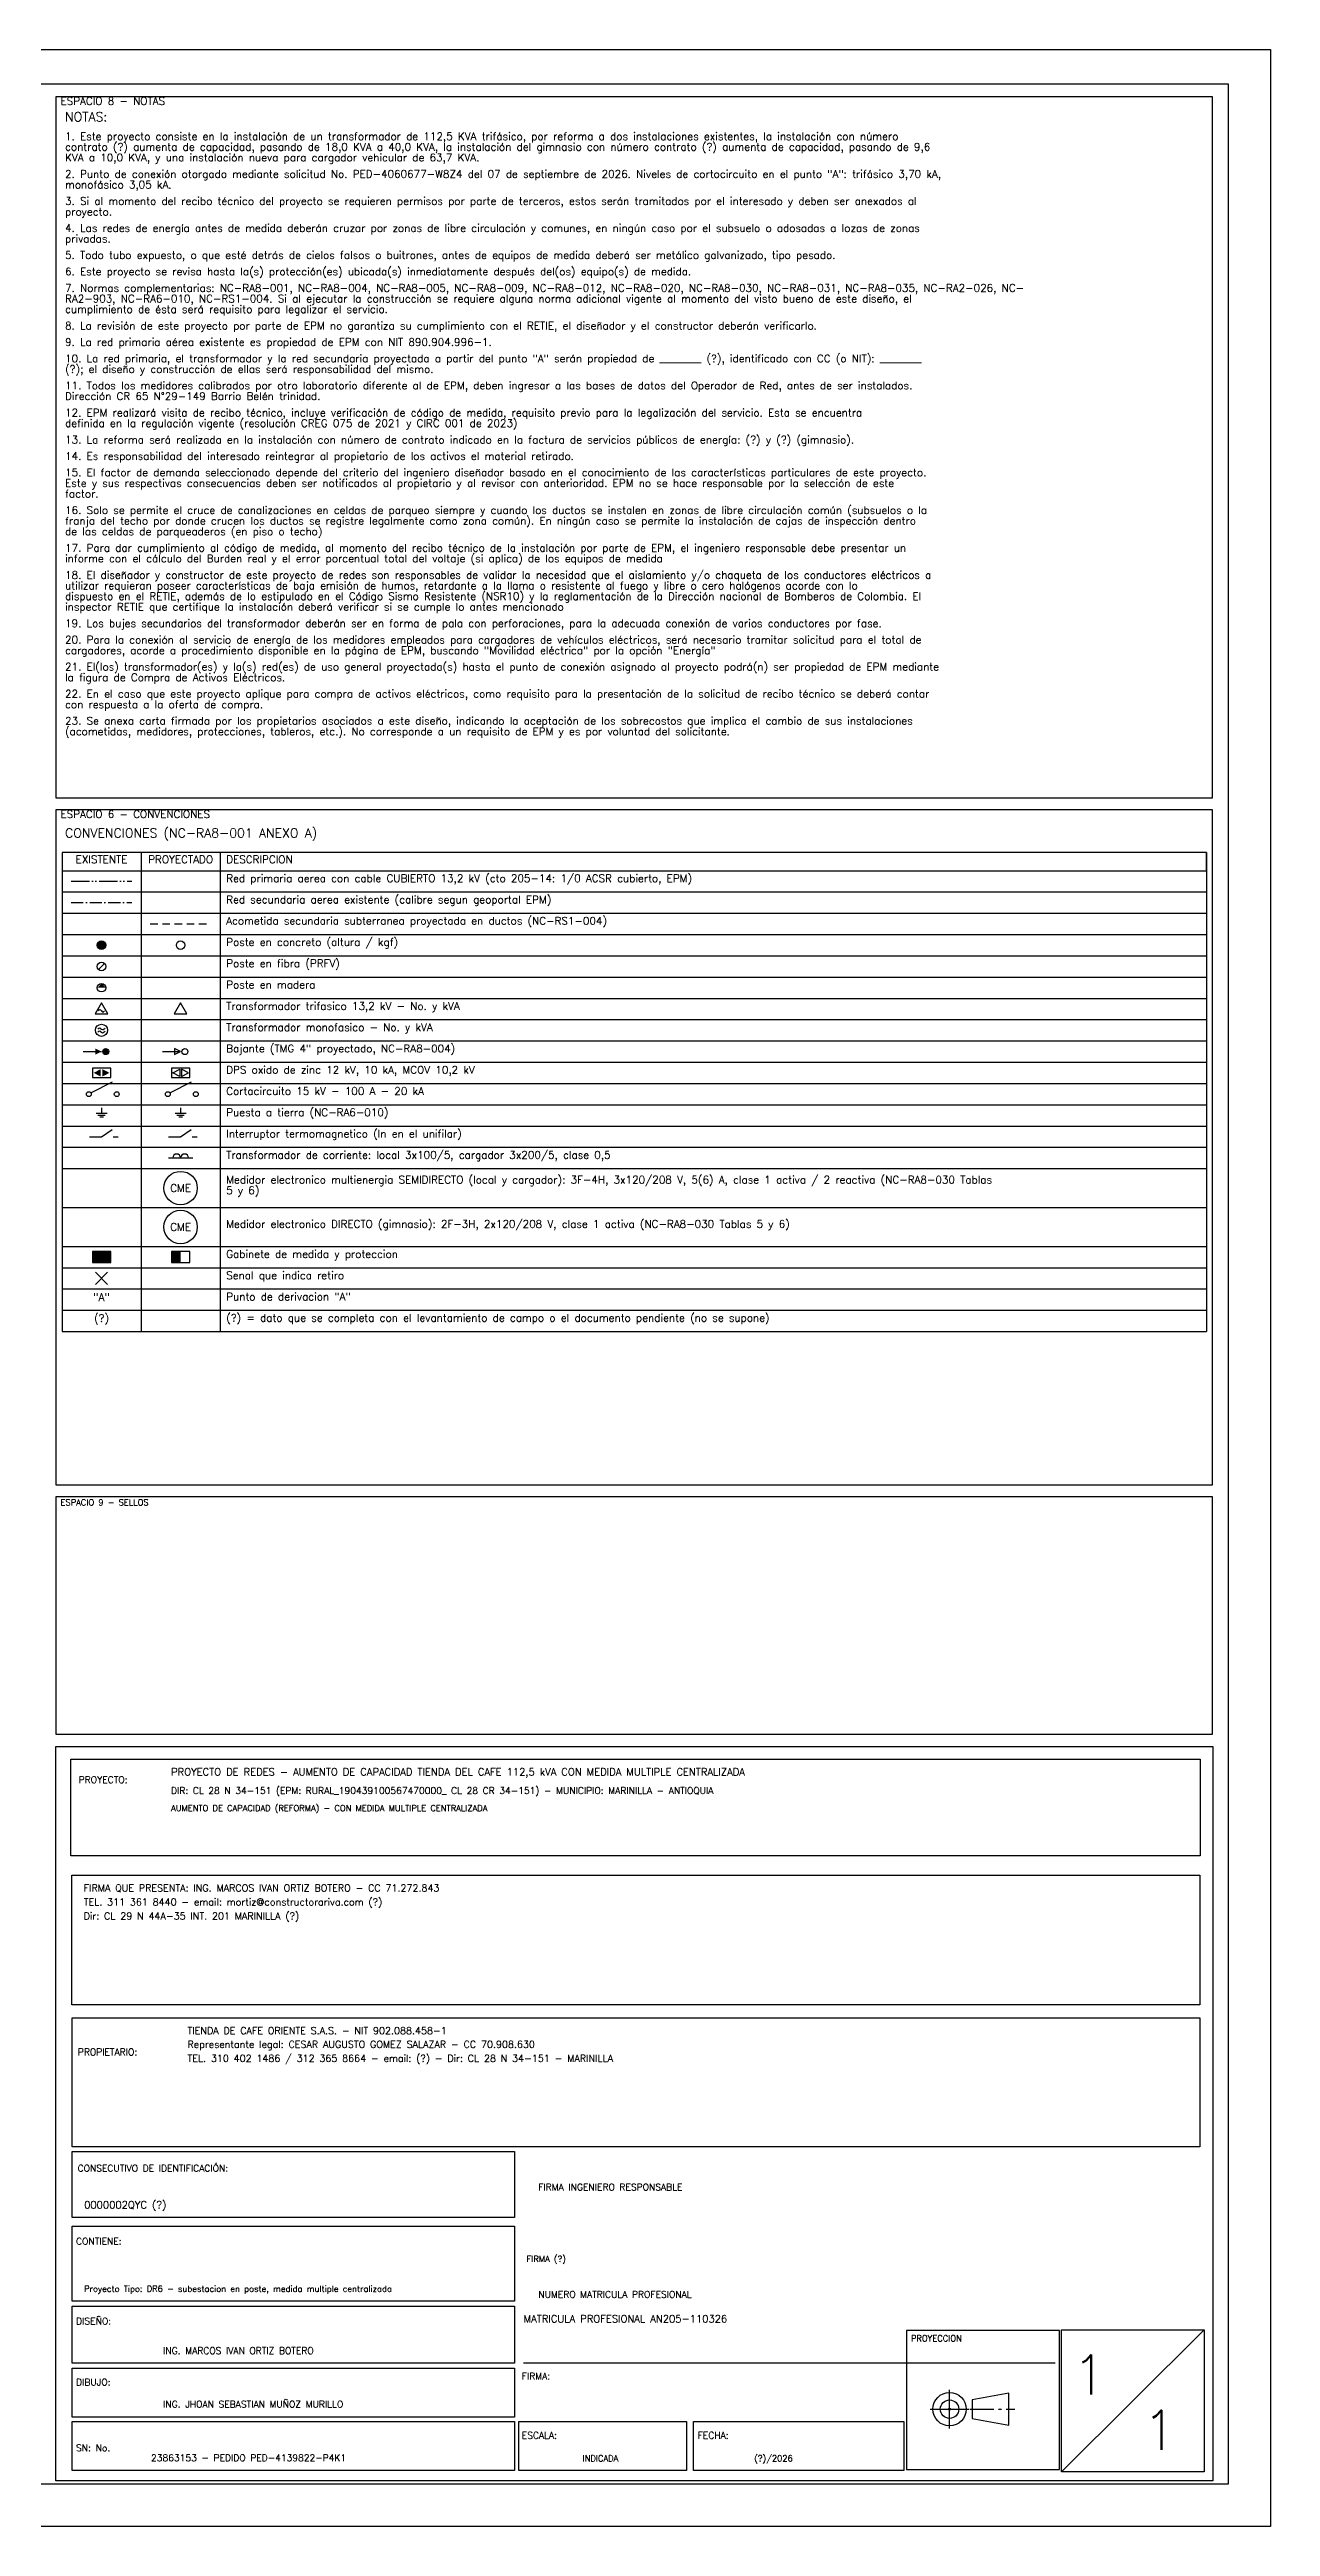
# Paper-space layout 'PLANO 01 DE 01' of a CAD drawing. Header units: millimetres. Extents: x 8 to 1180, y 5 to 828.
# Drawn here: x 778 to 1180, y 13 to 828 of the extents above; entities that cross this region are included whole.
import ezdxf
from ezdxf.enums import TextEntityAlignment as Align

# ---------------------------------------------------------------- set-up
doc = ezdxf.new("R2010")
doc.units = ezdxf.units.MM
for name, pattern in [('BT', [6, 4, -1, 0, -1]), ('CUBIERTO', [9, 6, -1, 0, -1, 0, -1]), ('EJE', [12, 8, -1.5, 1, -1.5]), ('TRAZOS', [4, 2.5, -1.5])]:
    doc.linetypes.add(name, pattern=pattern)
doc.styles.add('E2', font='romans.shx')

psp = doc.layouts.new('PLANO 01 DE 01')

# ---------------------------------------------------------------- hatches: boundary and pattern name
h = psp.add_hatch(color=7)
edge = h.paths.add_edge_path()
edge.add_arc((795.17, 532.92), 1.4, 0, 360)
for color, points in [(7, [(793.77, 518.92), (796.57, 518.92), (795.17, 520.32)]), (7, [(795.17, 497.92), (793.17, 498.92), (793.17, 496.92)]), (7, [(792.57, 490.92), (794.87, 492.12), (794.87, 489.72)]), (7, [(797.77, 490.92), (795.47, 492.12), (795.47, 489.72)]), (7, [(792.17, 428.52), (798.17, 428.52), (798.17, 432.12), (792.17, 432.12)]), (5, [(818.17, 428.52), (821.17, 428.52), (821.17, 432.12), (818.17, 432.12)])]:
    psp.add_hatch(color=color).paths.add_polyline_path(points)
h = psp.add_hatch(color=7)
edge = h.paths.add_edge_path()
edge.add_arc((796.57, 497.92), 1, 0, 360)
h = psp.add_hatch(color=7)
edge = h.paths.add_edge_path()
edge.add_arc((1074.07, 51.36), 0.35, 0, 360)

# ---------------------------------------------------------------- linework, layer by layer
at = {"color": 7}
for points in [[(7.81, 827.52), (7.81, 12.77), (7.81, 827.52), (1179.62, 827.52), (1179.62, 12.77), (7.81, 12.77)], [(782.17, 563.42), (782.17, 405.82)], [(808.17, 563.42), (808.17, 405.82)], [(834.17, 563.42), (834.17, 405.82)], [(1158.61, 563.42), (1158.61, 405.82)], [(782.17, 550.42), (1158.61, 550.42)], [(782.17, 543.42), (1158.61, 543.42)], [(782.17, 536.42), (1158.61, 536.42)], [(782.17, 529.42), (1158.61, 529.42)], [(782.17, 522.42), (1158.61, 522.42)], [(794.17, 524.92), (796.17, 526.92)], [(782.17, 515.42), (1158.61, 515.42)], [(782.17, 508.42), (1158.61, 508.42)], [(782.17, 501.42), (1158.61, 501.42)], [(789.17, 497.92), (795.17, 497.92)], [(815.17, 497.92), (821.17, 497.92)], [(782.17, 494.42), (1158.61, 494.42)], [(782.17, 487.42), (1158.61, 487.42)], [(791.67, 484.32), (798.77, 487.92)], [(817.67, 484.32), (824.77, 487.92)], [(782.17, 480.42), (1158.61, 480.42)], [(782.17, 473.42), (1158.61, 473.42)], [(793.37, 477.62), (796.97, 477.62)], [(793.97, 477.02), (796.37, 477.02)], [(794.57, 476.42), (795.77, 476.42)], [(795.17, 479.42), (795.17, 477.62)], [(782.17, 466.42), (1158.61, 466.42)], [(791.17, 469.92), (793.67, 469.92)], [(793.67, 469.92), (795.17, 469.92)], [(795.17, 469.92), (798.67, 472.32)], [(798.97, 469.92), (800.67, 469.92)], [(817.17, 469.92), (819.67, 469.92)], [(782.17, 459.42), (1158.61, 459.42)], [(782.17, 446.62), (1158.61, 446.62)], [(782.17, 433.82), (1158.61, 433.82)], [(782.17, 426.82), (1158.61, 426.82)], [(782.17, 419.82), (1158.61, 419.82)], [(782.17, 412.82), (1158.61, 412.82)], [(782.17, 405.82), (1158.61, 405.82)], [(1157.86, 77.48), (1110.9, 30.76)], [(933.92, 66.59), (1108.76, 66.59)], [(1074.07, 45.04), (1074.07, 57.69)], [(1067.74, 51.36), (1080.39, 51.36)]]:
    psp.add_lwpolyline(points, dxfattribs=at)
for points in [[(21.72, 816.19), (1165.71, 816.19), (1165.71, 26.66), (21.72, 26.66)], [(780.17, 581.42), (1160.61, 581.42), (1160.61, 812), (780.17, 812)], [(780.17, 355.42), (1160.61, 355.42), (1160.61, 577.42), (780.17, 577.42)], [(782.17, 557.42), (1158.61, 557.42), (1158.61, 563.42), (782.17, 563.42)], [(792.17, 489.42), (798.17, 489.42), (798.17, 492.42), (792.17, 492.42)], [(792.17, 428.52), (798.17, 428.52), (798.17, 432.12), (792.17, 432.12)], [(780.17, 273.42), (1160.61, 273.42), (1160.61, 351.42), (780.17, 351.42)], [(780.13, 269.38), (1160.66, 269.38), (1160.66, 27.73), (780.13, 27.73)], [(1156.47, 265.19), (1156.47, 233.38), (785.06, 233.38), (785.06, 265.19)], [(785.37, 226.96), (1156.38, 226.96), (1156.38, 184.32), (785.37, 184.32)], [(785.46, 137.62), (785.46, 180.05), (1156.38, 180.05), (1156.38, 137.62)], [(931.04, 114.45), (785.47, 114.45), (785.47, 136.11), (931.04, 136.11)], [(931.04, 86.92), (785.47, 86.92), (785.47, 111.55), (931.04, 111.55)], [(785.47, 66.48), (785.47, 85.29), (931.04, 85.29), (931.04, 66.48)], [(1059.88, 31.47), (1110.25, 31.47), (1110.25, 77.26), (1059.88, 77.26)], [(1157.86, 30.76), (1110.9, 30.76), (1110.9, 77.48), (1157.86, 77.48)], [(931.04, 48.78), (785.47, 48.78), (785.47, 64.88), (931.04, 64.88)], [(1081.49, 48.34), (1093.59, 46.14), (1093.59, 56.59), (1081.49, 54.39)], [(785.47, 31.18), (785.47, 47.28), (931.04, 47.28), (931.04, 31.18)], [(932.44, 47.28), (987.54, 47.28), (987.54, 31.18), (932.44, 31.18)], [(989.87, 31.18), (989.87, 47.28), (1059.05, 47.28), (1059.05, 31.18)]]:
    psp.add_lwpolyline(points, close=True, dxfattribs=at)
at = {"color": 1, "linetype": 'CUBIERTO'}
psp.add_lwpolyline([(785.17, 553.92), (805.17, 553.92)], dxfattribs=at)
at = {"color": 3, "linetype": 'BT'}
psp.add_lwpolyline([(785.17, 546.92), (805.17, 546.92)], dxfattribs=at)
at = {"color": 5, "linetype": 'TRAZOS'}
psp.add_lwpolyline([(811.17, 539.92), (831.17, 539.92)], dxfattribs=at)
at = {"color": 1}
psp.add_lwpolyline([(795.17, 513.92), (793.08, 510.32), (797.26, 510.32)], close=True, dxfattribs=at)
at = {"color": 5}
for points in [[(821.17, 513.92), (819.08, 510.32), (823.26, 510.32)], [(821.17, 497.92), (819.17, 498.92), (819.17, 496.92)], [(818.17, 489.42), (824.17, 489.42), (824.17, 492.42), (818.17, 492.42)], [(818.57, 490.92), (820.87, 492.12), (820.87, 489.72)], [(823.77, 490.92), (821.47, 492.12), (821.47, 489.72)], [(818.17, 428.52), (824.17, 428.52), (824.17, 432.12), (818.17, 432.12)]]:
    psp.add_lwpolyline(points, close=True, dxfattribs=at)
at = {"color": 1}
for points in [[(793.97, 505.42), (794.27, 505.66), (794.57, 505.71), (794.87, 505.55), (795.17, 505.29), (795.47, 505.13), (795.77, 505.19), (796.07, 505.43), (796.37, 505.66)], [(794.17, 511.32), (794.42, 511.61), (794.67, 511.72), (794.92, 511.59), (795.17, 511.3), (795.42, 511.02), (795.67, 510.92), (795.92, 511.07), (796.17, 511.37)], [(793.97, 504.42), (794.27, 504.66), (794.57, 504.71), (794.87, 504.55), (795.17, 504.29), (795.47, 504.13), (795.77, 504.19), (796.07, 504.43), (796.37, 504.66)], [(793.17, 421.32), (797.17, 425.32)], [(793.17, 425.32), (797.17, 421.32)]]:
    psp.add_lwpolyline(points, dxfattribs=at)
at = {"color": 5}
for points in [[(819.37, 477.62), (822.97, 477.62)], [(819.97, 477.02), (822.37, 477.02)], [(820.57, 476.42), (821.77, 476.42)], [(821.17, 479.42), (821.17, 477.62)], [(819.67, 469.92), (821.17, 469.92)], [(821.17, 469.92), (824.67, 472.32)], [(824.97, 469.92), (826.67, 469.92)], [(817.17, 462.92), (825.17, 462.92)]]:
    psp.add_lwpolyline(points, dxfattribs=at)
at = {"color": 7, "linetype": 'EJE'}
psp.add_lwpolyline([(1080.69, 51.36), (1095.52, 51.36)], dxfattribs=at)
at = {"color": 7}
for centre, radius in [((795.17, 532.92), 1.4), ((821.17, 532.92), 1.4), ((795.17, 525.92), 1.4), ((795.17, 518.92), 1.4), ((796.57, 497.92), 1), ((790.97, 483.92), 0.8), ((800.17, 483.92), 0.8), ((816.97, 483.92), 0.8), ((826.17, 483.92), 0.8), ((1074.07, 51.36), 5.5), ((1074.07, 51.36), 3.03), ((1074.07, 51.36), 0.35)]:
    psp.add_circle(centre, radius, dxfattribs=at)
at = {"color": 1}
psp.add_circle((795.17, 504.92), 2, dxfattribs=at)
at = {"color": 5}
for centre, radius in [((822.57, 497.92), 1), ((821.17, 453.02), 5.5), ((821.17, 440.22), 5.5)]:
    psp.add_circle(centre, radius, dxfattribs=at)
for centre in [(819.87, 462.92), (822.47, 462.92)]:
    psp.add_arc(centre, 1.3, 0, 180, dxfattribs=at)

# ---------------------------------------------------------------- texts
at = {"color": 8, "style": 'E2'}
for s, height, p in [('ESPACIO 8 - NOTAS', 2.5, (781.67, 808.6)), ('ESPACIO 6 - CONVENCIONES', 2.5, (781.67, 574.02)), ('ESPACIO 9 - SELLOS', 2, (781.67, 348.02))]:
    psp.add_text(s, height=height, dxfattribs=at).set_placement(p, align=Align.BOTTOM_LEFT)
at = {"color": 7, "style": 'E2'}
for s, height, p in [('NOTAS:', 3, (783.17, 803)), ('1. Este proyecto consiste en la instalación de un transformador de 112,5 KVA trifásico, por reforma a dos instalaciones existentes, la instalación con número', 2.5, (783.17, 797)), ('contrato (?) aumenta de capacidad, pasando de 18,0 KVA a 40,0 KVA, la instalación del gimnasio con número contrato (?) aumenta de capacidad, pasando de 9,6', 2.5, (783.17, 793.5)), ('KVA a 10,0 KVA, y una instalación nueva para cargador vehicular de 63,7 KVA.', 2.5, (783.17, 790)), ('2. Punto de conexión otorgado mediante solicitud No. PED-4060677-W8Z4 del 07 de septiembre de 2026. Niveles de cortocircuito en el punto "A": trifásico 3,70 kA,', 2.5, (783.17, 784.6)), ('monofásico 3,05 kA.', 2.5, (783.17, 781.1)), ('3. Si al momento del recibo técnico del proyecto se requieren permisos por parte de terceros, estos serán tramitados por el interesado y deben ser anexados al', 2.5, (783.17, 775.7)), ('proyecto.', 2.5, (783.17, 772.2)), ('4. Las redes de energía antes de medida deberán cruzar por zonas de libre circulación y comunes, en ningún caso por el subsuelo o adosadas a lozas de zonas', 2.5, (783.17, 766.8)), ('privadas.', 2.5, (783.17, 763.3)), ('5. Todo tubo expuesto, o que esté detrás de cielos falsos o buitrones, antes de equipos de medida deberá ser metálico galvanizado, tipo pesado.', 2.5, (783.17, 757.9)), ('7. Normas complementarias: NC-RA8-001, NC-RA8-004, NC-RA8-005, NC-RA8-009, NC-RA8-012, NC-RA8-020, NC-RA8-030, NC-RA8-031, NC-RA8-035, NC-RA2-026, NC-', 2.5, (783.17, 747.1)), ('6. Este proyecto se revisa hasta la(s) protección(es) ubicada(s) inmediatamente después del(os) equipo(s) de medida.', 2.5, (783.17, 752.5)), ('cumplimiento de ésta será requisito para legalizar el servicio.', 2.5, (783.17, 740.1)), ('RA2-903, NC-RA6-010, NC-RS1-004. Si al ejecutar la construcción se requiere alguna norma adicional vigente al momento del visto bueno de este diseño, el', 2.5, (783.17, 743.6)), ('8. La revisión de este proyecto por parte de EPM no garantiza su cumplimiento con el RETIE, el diseñador y el constructor deberán verificarlo.', 2.5, (783.17, 734.7)), ('9. La red primaria aérea existente es propiedad de EPM con NIT 890.904.996-1.', 2.5, (783.17, 729.3)), ('10. La red primaria, el transformador y la red secundaria proyectada a partir del punto "A" serán propiedad de ________ (?), identificado con CC (o NIT): ________', 2.5, (783.17, 723.9)), ('(?); el diseño y construcción de ellas será responsabilidad del mismo.', 2.5, (783.17, 720.4)), ('11. Todos los medidores calibrados por otro laboratorio diferente al de EPM, deben ingresar a las bases de datos del Operador de Red, antes de ser instalados.', 2.5, (783.17, 715)), ('Dirección CR 65 N°29-149 Barrio Belén trinidad.', 2.5, (783.17, 711.5)), ('12. EPM realizará visita de recibo técnico, incluye verificación de código de medida, requisito previo para la legalización del servicio. Esta se encuentra', 2.5, (783.17, 706.1)), ('definida en la regulación vigente (resolución CREG 075 de 2021 y CIRC 001 de 2023)', 2.5, (783.17, 702.6)), ('13. La reforma será realizada en la instalación con número de contrato indicado en la factura de servicios públicos de energía: (?) y (?) (gimnasio).', 2.5, (783.17, 697.2)), ('14. Es responsabilidad del interesado reintegrar al propietario de los activos el material retirado.', 2.5, (783.17, 691.8)), ('Este y sus respectivas consecuencias deben ser notificados al propietario y al revisor con anterioridad. EPM no se hace responsable por la selección de este', 2.5, (783.17, 682.9)), ('15. El factor de demanda seleccionado depende del criterio del ingeniero diseñador basado en el conocimiento de las características particulares de este proyecto.', 2.5, (783.17, 686.4)), ('factor.', 2.5, (783.17, 679.4)), ('16. Solo se permite el cruce de canalizaciones en celdas de parqueo siempre y cuando los ductos se instalen en zonas de libre circulación común (subsuelos o la', 2.5, (783.17, 674)), ('franja del techo por donde crucen los ductos se registre legalmente como zona común). En ningún caso se permite la instalación de cajas de inspección dentro', 2.5, (783.17, 670.5)), ('de las celdas de parqueaderos (en piso o techo)', 2.5, (783.17, 667)), ('informe con el cálculo del Burden real y el error porcentual total del voltaje (si aplica) de los equipos de medida', 2.5, (783.17, 658.1)), ('17. Para dar cumplimiento al código de medida, al momento del recibo técnico de la instalación por parte de EPM, el ingeniero responsable debe presentar un', 2.5, (783.17, 661.6)), ('utilizar requieran poseer características de baja emisión de humos, retardante a la llama o resistente al fuego y libre o cero halógenos acorde con lo', 2.5, (783.17, 649.2)), ('18. El diseñador y constructor de este proyecto de redes son responsables de validar la necesidad que el aislamiento y/o chaqueta de los conductores eléctricos a', 2.5, (783.17, 652.7)), ('dispuesto en el RETIE, además de lo estipulado en el Código Sismo Resistente (NSR10) y la reglamentación de la Dirección nacional de Bomberos de Colombia. El', 2.5, (783.17, 645.7)), ('inspector RETIE que certifique la instalación deberá verificar si se cumple lo antes mencionado', 2.5, (783.17, 642.2)), ('19. Los bujes secundarios del transformador deberán ser en forma de pala con perforaciones, para la adecuada conexión de varios conductores por fase.', 2.5, (783.17, 636.8)), ('20. Para la conexión al servicio de energía de los medidores empleados para cargadores de vehículos eléctricos, será necesario tramitar solicitud para el total de', 2.5, (783.17, 631.4)), ('cargadores, acorde a procedimiento disponible en la página de EPM, buscando "Movilidad eléctrica" por la opción "Energía"', 2.5, (783.17, 627.9)), ('21. El(los) transformador(es) y la(s) red(es) de uso general proyectada(s) hasta el punto de conexión asignado al proyecto podrá(n) ser propiedad de EPM mediante', 2.5, (783.17, 622.5)), ('la figura de Compra de Activos Eléctricos.', 2.5, (783.17, 619)), ('22. En el caso que este proyecto aplique para compra de activos eléctricos, como requisito para la presentación de la solicitud de recibo técnico se deberá contar', 2.5, (783.17, 613.6)), ('con respuesta a la oferta de compra.', 2.5, (783.17, 610.1)), ('23. Se anexa carta firmada por los propietarios asociados a este diseño, indicando la aceptación de los sobrecostos que implica el cambio de sus instalaciones', 2.5, (783.17, 604.7)), ('(acometidas, medidores, protecciones, tableros, etc.). No corresponde a un requisito de EPM y es por voluntad del solicitante.', 2.5, (783.17, 601.2)), ('CONVENCIONES (NC-RA8-001 ANEXO A)', 3, (783.17, 567.42)), ('DESCRIPCION', 2.5, (836.17, 559.12)), ('Red primaria aerea con cable CUBIERTO 13,2 kV (cto 205-14: 1/0 ACSR cubierto, EPM)', 2.5, (836.17, 552.92)), ('Red secundaria aerea existente (calibre segun geoportal EPM)', 2.5, (836.17, 545.92)), ('Acometida secundaria subterranea proyectada en ductos (NC-RS1-004)', 2.5, (836.17, 538.92)), ('Poste en concreto (altura / kgf)', 2.5, (836.17, 531.92)), ('Poste en fibra (PRFV)', 2.5, (836.17, 524.92)), ('Transformador trifasico 13,2 kV - No. y kVA', 2.5, (836.17, 510.92)), ('Poste en madera', 2.5, (836.17, 517.92)), ('Transformador monofasico - No. y kVA', 2.5, (836.17, 503.92)), ('Bajante (TMG 4" proyectado, NC-RA8-004)', 2.5, (836.17, 496.92)), ('DPS oxido de zinc 12 kV, 10 kA, MCOV 10,2 kV', 2.5, (836.17, 489.92)), ('Cortacircuito 15 kV - 100 A - 20 kA', 2.5, (836.17, 482.92)), ('Puesta a tierra (NC-RA6-010)', 2.5, (836.17, 475.92)), ('Interruptor termomagnetico (In en el unifilar)', 2.5, (836.17, 468.92)), ('Transformador de corriente: local 3x100/5, cargador 3x200/5, clase 0,5', 2.5, (836.17, 461.92)), ('Medidor electronico multienergia SEMIDIRECTO (local y cargador): 3F-4H, 3x120/208 V, 5(6) A, clase 1 activa / 2 reactiva (NC-RA8-030 Tablas', 2.5, (836.17, 453.77)), ('5 y 6)', 2.5, (836.17, 450.27)), ('Medidor electronico DIRECTO (gimnasio): 2F-3H, 2x120/208 V, clase 1 activa (NC-RA8-030 Tablas 5 y 6)', 2.5, (836.17, 439.22)), ('Gabinete de medida y proteccion', 2.5, (836.17, 429.32)), ('Senal que indica retiro', 2.5, (836.17, 422.32)), ('Punto de derivacion "A"', 2.5, (836.17, 415.32)), ('(?) = dato que se completa con el levantamiento de campo o el documento pendiente (no se supone)', 2.5, (836.17, 408.32)), ('PROYECTO DE REDES - AUMENTO DE CAPACIDAD TIENDA DEL CAFE 112,5 kVA CON MEDIDA MULTIPLE CENTRALIZADA', 2.4, (818.03, 259.06)), ('PROYECTO:', 2.2, (787.67, 256.65)), ('DIR: CL 28 N 34-151 (EPM: RURAL_190439100567470000_ CL 28 CR 34-151) - MUNICIPIO: MARINILLA - ANTIOQUIA', 2.2, (818.03, 253.06)), ('AUMENTO DE CAPACIDAD (REFORMA) - CON MEDIDA MULTIPLE CENTRALIZADA', 2, (818.03, 247.46)), ('FIRMA QUE PRESENTA: ING. MARCOS IVAN ORTIZ BOTERO - CC 71.272.843', 2.3, (789.3, 220.97)), ('TEL. 311 361 8440 - email: mortiz@constructorariva.com (?)', 2.3, (789.3, 216.37)), ('Dir: CL 29 N 44A-35 INT. 201 MARINILLA (?)', 2.3, (789.3, 211.77)), ('TIENDA DE CAFE ORIENTE S.A.S. - NIT 902.088.458-1', 2.3, (823.44, 174.07)), ('Representante legal: CESAR AUGUSTO GOMEZ SALAZAR - CC 70.908.630', 2.3, (823.44, 169.47)), ('PROPIETARIO:', 2.2, (787.37, 167.08)), ('TEL. 310 402 1486 / 312 365 8664 - email: (?) - Dir: CL 28 N 34-151 - MARINILLA', 2.3, (823.44, 164.87)), ('CONSECUTIVO DE IDENTIFICACIÓN:', 2.2, (787.3, 128.84)), ('FIRMA INGENIERO RESPONSABLE', 2.2, (938.82, 122.65)), ('0000002QYC (?)', 2.4, (789.44, 116.64)), ('CONTIENE:', 2.2, (786.8, 104.82)), ('Proyecto Tipo: DR6 - subestacion en poste, medida multiple centralizada', 2, (789.44, 89.37)), ('NUMERO MATRICULA PROFESIONAL', 2.2, (938.82, 87.36)), ('DISEÑO:', 2.2, (786.8, 78.56)), ('MATRICULA PROFESIONAL AN205-110326', 2.4, (933.99, 79.18)), ('PROYECCION', 2, (1061.38, 73.06)), ('ING. MARCOS IVAN ORTIZ BOTERO', 2.2, (815.44, 68.84)), ('1', 13, (1114.51, 52.3)), ('DIBUJO:', 2.2, (786.8, 58.48)), ('FIRMA:', 2.2, (933.37, 60.47)), ('ING. JHOAN SEBASTIAN MUÑOZ MURILLO', 2.2, (815.44, 51.22)), ('1', 13, (1137.61, 34.11)), ('ESCALA:', 2.2, (933.37, 40.99)), ('FECHA:', 2.2, (991.23, 40.99)), ('SN: No.', 2.2, (786.8, 36.84)), ('23863153 - PEDIDO PED-4139822-P4K1', 2.2, (811.44, 33.59)), ('INDICADA', 2, (953.38, 33.59))]:
    psp.add_text(s, height=height, dxfattribs=at).set_placement(p, align=Align.BOTTOM_LEFT)
for s, p in [('EXISTENTE', (795.17, 559.12)), ('PROYECTADO', (821.17, 559.12))]:
    psp.add_text(s, height=2.5, dxfattribs=at).set_placement(p, align=Align.BOTTOM_CENTER)
for p in [(821.17, 453.02), (821.17, 440.22)]:
    psp.add_text('CME', height=2.5, dxfattribs=at).set_placement(p, align=Align.MIDDLE_CENTER)
at = {"color": 1, "style": 'E2'}
psp.add_text('"A"', height=2.6, dxfattribs=at).set_placement((795.17, 415.02), align=Align.BOTTOM_CENTER)
at = {"color": 6, "style": 'E2'}
psp.add_text('(?)', height=2.5, dxfattribs=at).set_placement((795.17, 408.22), align=Align.BOTTOM_CENTER)
for s, p in [('FIRMA (?)', (934.96, 99.2)), ('(?)/2026', (1009.82, 33.59))]:
    psp.add_text(s, height=2, dxfattribs=at).set_placement(p, align=Align.BOTTOM_LEFT)

doc.saveas('drawing.dxf')
